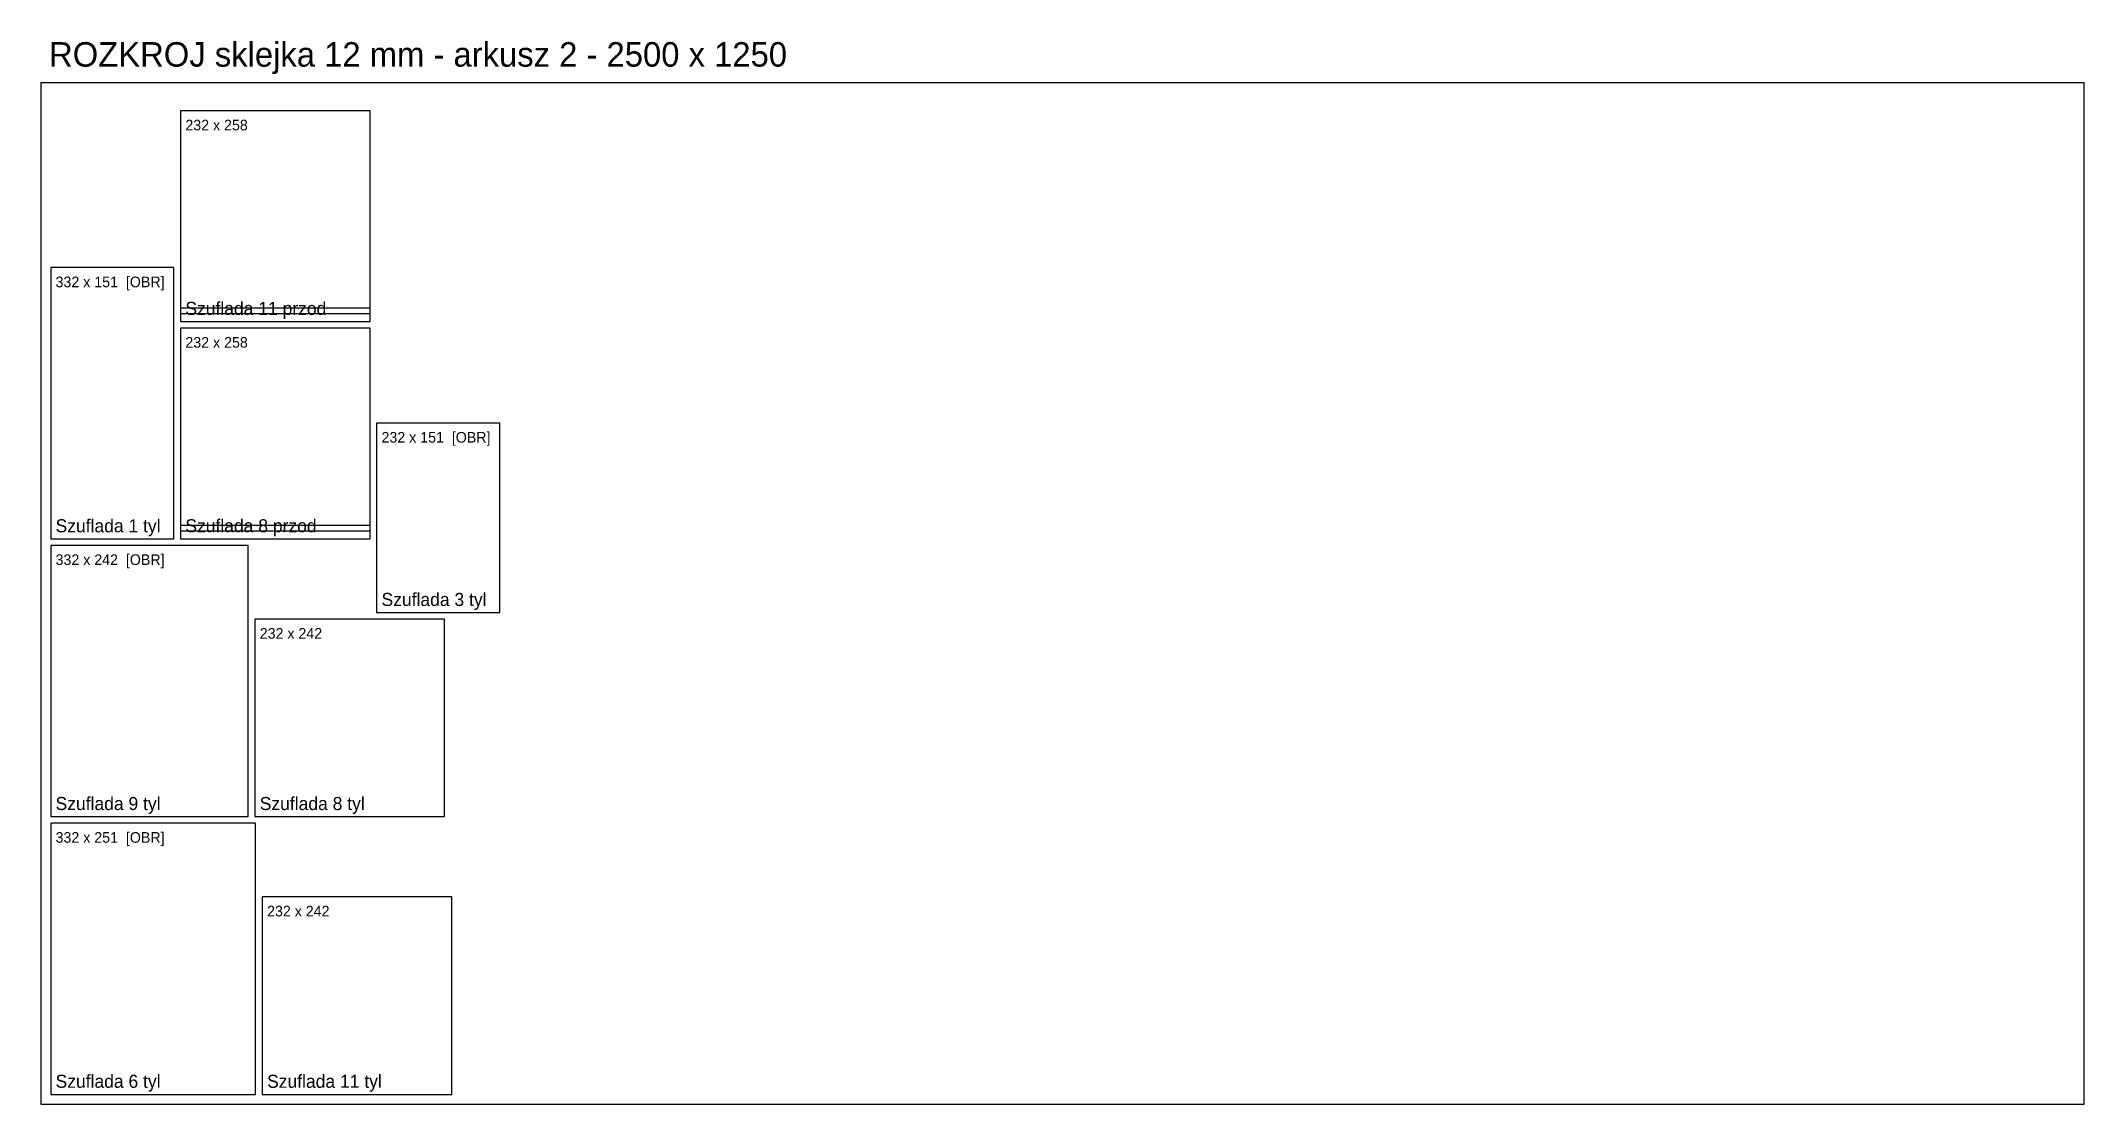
# Model space of a CAD drawing. Header units: metres. Extents: x 0 to 2500, y 0 to 1302.
import ezdxf

# ---------------------------------------------------------------- set-up
doc = ezdxf.new("R2010")
doc.units = ezdxf.units.M

msp = doc.modelspace()

# ---------------------------------------------------------------- linework, layer by layer
at = {"layer": 'ARKUSZ'}
for p, q in [((2500, 1250), (0, 1250)), ((0, 1250), (0, 0)), ((2500, 0), (2500, 1250)), ((0, 0), (2500, 0))]:
    msp.add_line(p, q, dxfattribs=at)
at = {"layer": 'OBRYS'}
for p, q in [((402.8, 1216), (170.8, 1216)), ((170.8, 1216), (170.8, 958)), ((402.8, 958), (402.8, 1216)), ((162.8, 1024), (12, 1024)), ((12, 1024), (12, 692)), ((162.8, 692), (162.8, 1024)), ((170.8, 958), (402.8, 958)), ((402.8, 950), (170.8, 950)), ((170.8, 950), (170.8, 692)), ((402.8, 692), (402.8, 950)), ((561.6, 833.8), (410.8, 833.8)), ((410.8, 833.8), (410.8, 601.8)), ((561.6, 601.8), (561.6, 833.8)), ((12, 692), (162.8, 692)), ((253.8, 684), (12, 684)), ((12, 684), (12, 352)), ((170.8, 692), (402.8, 692)), ((253.8, 352), (253.8, 684)), ((410.8, 601.8), (561.6, 601.8)), ((493.8, 593.8), (261.8, 593.8)), ((261.8, 593.8), (261.8, 352)), ((493.8, 352), (493.8, 593.8)), ((12, 352), (253.8, 352)), ((261.8, 352), (493.8, 352)), ((262.8, 344), (12, 344)), ((12, 344), (12, 12)), ((262.8, 12), (262.8, 344)), ((502.8, 253.8), (270.8, 253.8)), ((270.8, 253.8), (270.8, 12)), ((502.8, 12), (502.8, 253.8)), ((12, 12), (262.8, 12)), ((270.8, 12), (502.8, 12))]:
    msp.add_line(p, q, dxfattribs=at)
at = {"layer": 'ROWEK_6'}
for p, q in [((402.8, 974.2), (170.8, 974.2)), ((170.8, 974.2), (170.8, 968)), ((170.8, 968), (402.8, 968)), ((402.8, 968), (402.8, 974.2)), ((402.8, 708.2), (170.8, 708.2)), ((170.8, 708.2), (170.8, 702)), ((170.8, 702), (402.8, 702)), ((402.8, 702), (402.8, 708.2))]:
    msp.add_line(p, q, dxfattribs=at)

# ---------------------------------------------------------------- texts
at = {"layer": 'OPIS'}
for s, height, p in [('ROZKROJ sklejka 12 mm - arkusz 2 - 2500 x 1250', 30, (10, 1270)), ('232 x 258', 13, (176.8, 1192)), ('332 x 151  [OBR]', 13, (18, 1000)), ('Szuflada 11 przod', 16, (176.8, 966)), ('232 x 258', 13, (176.8, 926)), ('232 x 151  [OBR]', 13, (416.8, 809.8)), ('Szuflada 1 tyl', 16, (18, 700)), ('Szuflada 8 przod', 16, (176.8, 700)), ('332 x 242  [OBR]', 13, (18, 660)), ('Szuflada 3 tyl', 16, (416.8, 609.8)), ('232 x 242', 13, (267.8, 569.8)), ('Szuflada 9 tyl', 16, (18, 360)), ('Szuflada 8 tyl', 16, (267.8, 360)), ('332 x 251  [OBR]', 13, (18, 320)), ('232 x 242', 13, (276.8, 229.8)), ('Szuflada 6 tyl', 16, (18, 20)), ('Szuflada 11 tyl', 16, (276.8, 20))]:
    msp.add_text(s, height=height, dxfattribs=at).set_placement(p)

doc.saveas('drawing.dxf')
